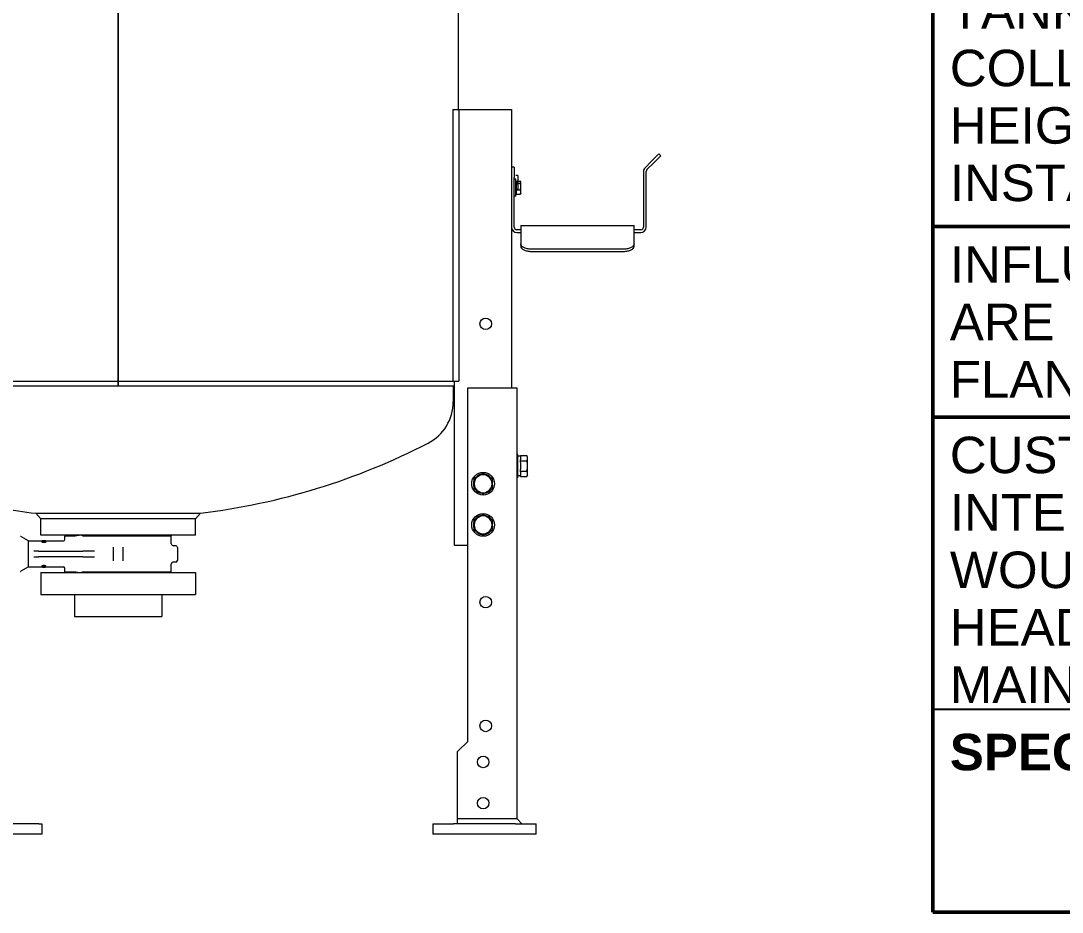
# Model space of a CAD drawing. Header units: inches. Extents: x 17 to 469, y 7 to 301.
# Drawn here: x 356.5 to 407, y 38.5 to 81.8 of the extents above; entities that cross this region are included whole.
import ezdxf
from ezdxf.enums import TextEntityAlignment as Align

# ---------------------------------------------------------------- set-up
doc = ezdxf.new("R2010")
doc.units = ezdxf.units.IN
doc.header["$LTSCALE"] = 14
doc.header["$MEASUREMENT"] = 0
doc.layers.get('0').update_dxf_attribs({"lineweight": 25})
for name, color, linetype, lineweight in [('Dimension (ANSI)', 7, 'Continuous', 25), ('Sketch Geometry (ANSI)', 7, 'Continuous', 25), ('Sketch Geometry(MEMCOR)', 7, 'Continuous', 50), ('Symbols(MEMCOR)', 7, 'Continuous', 25), ('Visible (ANSI)', 7, 'Continuous', 50)]:
    doc.layers.add(name, color=color, linetype=linetype, lineweight=lineweight)
doc.styles.add('MEMCOR', font='arial.ttf')
doc.styles.add('MEMCOR Medium', font='arial.ttf')
doc.dimstyles.new('Default (ANSI)', dxfattribs={"dimscale": 14, "dimtxt": 0.15, "dimasz": 0.098425, "dimexe": 0.125, "dimexo": 0.0625, "dimgap": 0.031496, "dimtad": 0, "dimtih": 1, "dimtoh": 1, "dimdec": 4, "dimrnd": 1e-08, "dimzin": 3, "dimdsep": 46, "dimlunit": 5, "dimtxsty": 'MEMCOR Medium', "dimcen": 0.09, "dimdle": 0.393701, "dimclrd": 256, "dimclre": 256, "dimclrt": 256, "dimadec": 0, "dimazin": 1, "dimtfac": 0.8, "dimtofl": 0, "dimtmove": 0, "dimatfit": 3, "dimfxl": 1, "dimfrac": 1, "dimtolj": 1, "dimtzin": 4, "dimlwd": -1, "dimlwe": -1, "dimarcsym": 0})

# ---------------------------------------------------------------- blocks, each defined once
blk = doc.blocks.new('NOTES')
at = {"layer": 'Sketch Geometry (ANSI)'}
blk.add_line((-2.075, -1.21), (2.075, -1.21), dxfattribs=at)
at = {"layer": 'Sketch Geometry(MEMCOR)'}
for p, q in [((-2.075, -1.85), (-2.075, 1.85)), ((-2.075, 0.31), (2.075, 0.31)), ((-2.075, -0.29), (2.075, -0.29)), ((2.075, -1.85), (-2.075, -1.85))]:
    blk.add_line(p, q, dxfattribs=at)
at = {"layer": 'Symbols(MEMCOR)', "color": 7, "char_height": 0.114972, "attachment_point": 1, "line_spacing_factor": 0.944221, "style": 'MEMCOR'}
for s, insert, width in [('\\fArial|b0|i0;TANKS ARE SHIPPED WITH LEGS IN THE COLLAPSED POSITION TO REDUCE OVERALL HEIGHT AND ASSIST TANK ACCESS. TANK MUST BE INSTALLED WITH LEGS IN EXTENDED POSITION.', (-2.0218, 1.048), 4.125148), ('\\fArial|b0|i0;INFLUENT, EFFLUENT, & DRAIN CONNECTIONS ARE DRILLED FOR METRIC AND IMPERIAL FLANGE BOLT PATTERNS', (-2.0218, 0.248), 3.923818), ('\\fArial|b0|i0;CUSTOMER IS TO CONFIRM THERE ARE NO INTERFERENCES IN THE FILTER ROOM THAT WOULD INHIBIT THE ROTATIONAL SWING OF THE HEAD REQUIRED FOR GENERAL FILTER MAINTENANCE', (-2.0218, -0.352), 4.083133)]:
    blk.add_mtext(s, dxfattribs=dict(at, insert=insert, width=width))
at = {"layer": 'Symbols(MEMCOR)', "color": 7, "insert": (-2.0218, -1.288), "char_height": 0.114972, "attachment_point": 1, "style": 'MEMCOR'}
blk.add_mtext('\\fArial|b1|i0;\\H0.1150;SPECIAL NOTES:', dxfattribs=at)
at = {"layer": 'Symbols(MEMCOR)', "color": 7, "style": 'MEMCOR'}
for tag, p in [('@Special_Notes', (-2.0218, -1.4827)), ('@Special_Notes1', (-2.0218, -1.6773))]:
    blk.add_attdef(tag, text='', height=0.115, dxfattribs=at).set_placement(p, align=Align.TOP_LEFT)
blk = doc.blocks.new('*D18')
at = {"layer": 'Defpoints', "color": 0, "transparency": 16777216}
for p in [(360.768, 145.532), (302.851, 55.808), (347.261, 55.808)]:
    blk.add_point(p, dxfattribs=at)
at = {"layer": 'Dimension (ANSI)', "transparency": 16777216}
for p, q in [((359.893, 145.532), (301.101, 145.532)), ((302.851, 144.154), (302.851, 107.84)), ((302.851, 57.186), (302.851, 93.5)), ((346.386, 55.808), (301.101, 55.808))]:
    blk.add_line(p, q, dxfattribs=at)
for points in [[(302.622, 144.154), (303.081, 144.154), (302.851, 145.532)], [(302.622, 57.186), (303.081, 57.186), (302.851, 55.808)]]:
    blk.add_solid(points, dxfattribs=at)
at = {"layer": 'Dimension (ANSI)', "transparency": 16777216, "char_height": 2.1, "attachment_point": 5, "style": 'MEMCOR Medium'}
for s, insert in [('\\A1; \\fArial|b0|i0;\\H2.1000;89{\\H0.8x;\\S3#4;} in', (302.851, 102.827)), ('\\A1;[2279.0 mm]{\\P\\fArial|b0|i0;\\H2.1000;SHIPPING HEIGHT\\P\\fArial|b0|i0;\\H2.1000;REF.}', (302.851, 95.657))]:
    blk.add_mtext(s, dxfattribs=dict(at, insert=insert))

msp = doc.modelspace()

# ---------------------------------------------------------------- linework, layer by layer
at = {"layer": 'Visible (ANSI)', "linetype": 'Continuous', "lineweight": 18}
for p, q in [((361.18634, 93.2769), (361.18634, 64.2769)), ((361.18634, 64.2769), (361.18634, 93.2769)), ((361.18921, 93.2769), (361.18921, 64.2769)), ((361.18922, 64.2769), (361.18922, 93.2769)), ((377.68809, 77.4579), (377.68809, 90.14236)), ((377.41378, 77.4579), (377.70732, 77.4579)), ((377.41378, 77.4579), (377.41378, 64.2769)), ((377.70732, 77.4579), (379.57366, 77.4579)), ((377.70732, 77.4579), (377.70732, 64.2769)), ((379.57366, 77.4579), (380.26366, 77.4579)), ((380.26366, 77.4579), (380.26366, 63.9539)), ((387.05445, 74.95097), (387.408, 75.30452)), ((387.49993, 75.2126), (387.408, 75.30452)), ((387.05445, 74.95097), (386.73874, 74.63526)), ((386.83066, 74.54333), (387.14638, 74.85905)), ((387.49993, 75.2126), (387.14638, 74.85905)), ((380.39366, 74.6679), (380.26366, 74.6679)), ((380.39366, 74.6679), (380.39366, 74.1679)), ((380.56791, 74.25132), (380.47391, 74.25132)), ((380.56791, 74.25132), (380.56791, 73.9371)), ((386.66259, 74.45141), (386.66259, 71.75492)), ((386.79259, 71.75492), (386.79259, 74.45141)), ((380.39366, 71.75492), (380.39366, 74.1679)), ((380.47366, 74.0739), (380.39366, 74.0739)), ((380.47366, 73.2619), (380.47366, 74.0739)), ((380.49867, 73.9489), (380.47366, 73.9489)), ((380.56791, 73.9371), (380.47391, 73.9371)), ((380.54291, 73.85283), (380.47391, 73.85283)), ((380.56791, 73.84328), (380.47391, 73.84328)), ((380.49867, 73.93389), (380.49867, 73.9862)), ((380.49867, 73.9862), (380.69157, 73.9862)), ((380.49867, 73.88158), (380.49867, 73.93389)), ((380.49867, 73.72243), (380.49867, 73.88158)), ((380.49867, 73.88158), (380.69157, 73.88158)), ((380.56791, 73.84328), (380.56791, 73.8454)), ((380.56791, 73.84328), (380.56791, 73.57132)), ((380.71667, 73.9489), (380.70752, 73.96475)), ((380.71667, 73.93389), (380.71667, 73.9489)), ((380.71667, 73.72243), (380.71667, 73.93389)), ((380.47366, 73.2619), (380.39366, 73.2619)), ((380.49867, 73.3869), (380.47366, 73.3869)), ((380.56791, 73.57132), (380.47391, 73.57132)), ((380.49867, 73.56328), (380.49867, 73.72243)), ((380.49867, 73.56328), (380.69157, 73.56328)), ((380.49867, 73.45644), (380.49867, 73.56328)), ((380.49867, 73.34959), (380.49867, 73.45644)), ((380.49867, 73.34959), (380.69157, 73.34959)), ((380.71667, 73.3869), (380.70752, 73.37104)), ((380.71667, 73.45644), (380.71667, 73.72243)), ((380.71667, 73.3869), (380.71667, 73.45644)), ((380.71166, 71.82472), (380.71166, 70.93784)), ((380.71166, 71.82472), (386.21166, 71.82472)), ((386.21166, 70.93784), (386.21166, 71.82472)), ((380.71166, 71.62492), (380.52366, 71.62492)), ((380.52366, 71.49492), (380.71166, 71.49492)), ((386.53259, 71.62492), (386.21166, 71.62492)), ((386.21166, 71.49492), (386.53259, 71.49492)), ((380.71166, 70.93784), (380.71166, 70.82769)), ((386.21166, 70.82769), (386.21166, 70.93784)), ((385.71166, 70.68511), (381.21166, 70.68511)), ((381.21166, 70.57521), (385.71166, 70.57521)), ((361.18634, 65.5269), (361.18921, 65.5269)), ((361.18634, 65.2769), (361.18921, 65.2769)), ((355.66954, 64.2769), (361.18634, 64.2769)), ((361.18634, 64.2769), (361.18634, 64.2769)), ((361.18636, 64.0319), (361.18634, 64.2769)), ((361.18634, 64.2769), (361.18636, 64.2769)), ((361.18636, 64.2769), (361.18636, 64.0319)), ((361.18922, 64.2769), (361.1892, 64.0319)), ((361.1892, 64.2769), (361.18922, 64.2769)), ((361.1892, 64.0319), (361.1892, 64.2769)), ((361.18921, 64.2769), (361.18922, 64.2769)), ((361.18922, 64.2769), (377.41378, 64.2769)), ((377.41378, 64.2769), (377.70732, 64.2769)), ((377.4976, 56.3079), (377.4976, 64.2769)), ((361.18636, 64.0319), (355.41443, 64.0319)), ((377.43778, 64.0319), (361.1892, 64.0319)), ((377.43778, 64.0319), (377.4976, 64.09172)), ((377.43778, 64.0319), (377.43778, 63.2769)), ((378.13696, 63.9539), (379.82366, 63.9539)), ((378.13696, 46.8039), (378.13696, 63.9539)), ((379.82366, 63.9539), (380.51366, 63.9539)), ((380.51366, 63.9539), (380.51366, 43.0539)), ((380.57666, 60.71508), (380.51366, 60.71508)), ((380.57666, 59.61271), (380.57666, 60.71508)), ((380.70166, 60.63525), (380.57666, 60.63525)), ((380.70166, 60.63048), (380.70166, 60.66908)), ((380.70166, 60.66908), (381.00633, 60.66908)), ((380.70166, 60.63048), (380.70166, 60.45508)), ((381.04541, 60.6014), (381.00633, 60.66908)), ((381.04541, 60.54278), (381.04541, 60.6014)), ((380.70166, 60.41649), (380.70166, 60.45508)), ((380.70166, 60.3393), (380.70166, 60.41649)), ((380.70166, 60.41649), (381.00633, 60.41649)), ((380.70166, 60.3393), (380.70166, 59.98849)), ((381.04541, 60.1639), (381.04541, 60.54278)), ((381.04541, 59.78501), (381.04541, 60.1639)), ((380.57666, 59.61271), (380.51366, 59.61271)), ((380.70166, 59.69254), (380.57666, 59.69254)), ((380.70166, 59.9113), (380.70166, 59.98849)), ((380.70166, 59.87271), (380.70166, 59.9113)), ((380.70166, 59.9113), (381.00633, 59.9113)), ((380.70166, 59.87271), (380.70166, 59.69731)), ((380.70166, 59.65871), (380.70166, 59.69731)), ((380.70166, 59.65871), (381.00633, 59.65871)), ((381.04541, 59.7264), (381.00633, 59.65871)), ((381.04541, 59.7264), (381.04541, 59.78501)), ((379.35341, 59.3717), (379.32446, 59.3717)), ((379.32446, 59.23609), (379.35341, 59.23609)), ((357.18953, 57.87142), (361.18778, 57.87142)), ((357.43778, 57.5919), (357.18953, 57.87142)), ((357.43778, 56.8039), (357.43778, 57.5919)), ((364.93778, 57.5919), (357.43778, 57.5919)), ((361.18778, 57.87142), (365.18603, 57.87142)), ((364.93778, 57.5919), (365.18603, 57.87142)), ((364.93778, 56.8039), (364.93778, 57.5919)), ((379.35341, 57.3717), (379.32446, 57.3717)), ((379.32446, 57.23609), (379.35341, 57.23609)), ((356.83842, 56.52832), (356.46794, 56.74221)), ((364.93778, 56.8039), (357.43778, 56.8039)), ((358.64841, 56.8039), (358.60904, 56.76452)), ((359.08304, 56.76452), (358.60904, 56.76452)), ((358.60904, 56.60706), (358.60904, 56.76452)), ((363.76652, 56.76452), (359.48956, 56.76452)), ((363.72715, 56.8039), (363.76652, 56.76452)), ((363.76652, 56.39232), (363.76652, 56.76452)), ((356.83842, 55.26847), (356.83842, 56.52832)), ((356.83842, 56.52832), (357.5005, 56.52832)), ((357.66191, 56.53981), (357.5005, 56.53981)), ((357.5005, 56.53886), (357.5005, 56.53981)), ((357.5005, 56.53886), (357.5005, 56.53143)), ((357.5005, 56.53886), (357.62829, 56.53886)), ((357.5005, 56.5256), (357.5005, 56.53143)), ((357.5005, 56.5256), (357.66191, 56.5256)), ((357.5005, 56.5256), (357.5005, 56.51351)), ((357.52026, 56.51351), (357.5005, 56.51351)), ((357.5005, 56.4727), (357.5005, 56.4896)), ((357.5005, 56.4727), (357.66191, 56.4727)), ((357.5005, 56.4727), (357.5005, 56.45947)), ((357.66191, 56.45947), (357.5005, 56.45947)), ((357.51907, 56.49004), (357.51907, 56.4829)), ((357.64334, 56.4829), (357.51907, 56.4829)), ((357.66191, 56.5296), (357.52273, 56.5296)), ((357.63261, 56.50686), (357.63261, 56.49439)), ((357.66191, 56.51351), (357.64168, 56.51351)), ((357.64334, 56.4829), (357.64334, 56.49004)), ((357.66191, 56.53981), (357.66191, 56.53859)), ((357.66191, 56.53859), (357.66191, 56.5296)), ((357.66191, 56.5296), (357.66191, 56.5256)), ((357.66191, 56.52832), (358.5303, 56.52832)), ((357.66191, 56.5256), (357.66191, 56.51351)), ((357.66191, 56.48977), (357.66191, 56.4727)), ((357.66191, 56.4727), (357.66191, 56.45947)), ((360.95158, 56.23022), (360.95158, 55.56657)), ((361.42398, 55.56657), (361.42398, 56.23022)), ((363.98305, 56.2921), (363.8763, 56.2921)), ((364.06179, 56.21335), (364.06179, 55.58344)), ((378.13696, 56.3079), (377.4976, 56.3079)), ((357.33967, 56.03619), (357.09229, 56.03619)), ((357.09229, 55.7606), (357.33967, 55.7606)), ((357.33967, 56.03619), (358.25338, 56.03619)), ((358.25338, 55.7606), (357.33967, 55.7606)), ((358.25338, 56.03619), (359.47967, 56.03619)), ((359.47967, 55.7606), (358.25338, 55.7606)), ((359.68739, 56.03619), (359.47967, 56.03619)), ((359.47967, 55.7606), (359.68739, 55.7606)), ((360.04397, 56.03619), (359.68739, 56.03619)), ((359.68739, 55.7606), (360.04397, 55.7606)), ((356.83842, 55.26847), (356.46794, 55.05458)), ((356.83842, 55.26847), (357.49691, 55.26847)), ((357.49683, 55.26915), (357.49683, 55.2812)), ((357.49722, 55.30619), (357.49722, 55.31901)), ((357.5005, 55.25698), (357.5005, 55.2653)), ((357.66191, 55.25698), (357.5005, 55.25698)), ((357.57506, 55.26461), (357.57571, 55.26461)), ((357.57597, 55.28657), (357.57663, 55.28657)), ((357.57597, 55.27441), (357.57597, 55.28657)), ((357.57663, 55.27441), (357.57597, 55.27441)), ((357.57663, 55.27441), (357.57663, 55.28657)), ((357.66191, 55.25698), (357.66191, 55.26512)), ((357.66531, 55.30619), (357.66531, 55.31901)), ((357.6655, 55.26847), (358.5303, 55.26847)), ((357.66557, 55.26915), (357.66557, 55.2812)), ((358.60904, 55.03227), (358.60904, 55.18973)), ((363.76652, 55.03227), (363.76652, 55.40447)), ((363.98305, 55.5047), (363.8763, 55.5047)), ((357.43778, 54.9929), (364.93778, 54.9929)), ((357.43778, 54.9929), (357.43778, 53.9304)), ((358.60904, 55.03227), (359.08304, 55.03227)), ((358.64841, 54.9929), (358.60904, 55.03227)), ((359.48956, 55.03227), (363.76652, 55.03227)), ((363.72715, 54.9929), (363.76652, 55.03227)), ((364.93778, 54.9929), (364.93778, 53.9304)), ((357.43778, 53.9304), (364.93778, 53.9304)), ((359.06278, 53.9304), (359.06278, 52.8679)), ((363.31278, 53.9304), (363.31278, 52.8679)), ((359.06278, 52.8679), (363.31278, 52.8679)), ((377.63696, 46.3039), (378.13696, 46.8039)), ((377.63696, 43.0539), (377.63696, 46.3039)), ((377.63696, 42.8039), (377.63696, 43.0539)), ((377.63696, 43.0539), (379.82366, 43.0539)), ((379.82366, 43.0539), (380.51366, 43.0539)), ((380.76366, 42.8039), (380.51366, 43.0539)), ((357.34884, 42.8039), (355.84884, 42.8039)), ((357.34884, 42.8039), (357.48282, 42.8039)), ((357.48282, 42.8039), (357.48282, 42.3039)), ((376.45366, 42.8039), (376.45366, 42.3039)), ((376.45366, 42.8039), (377.45366, 42.8039)), ((380.45366, 42.8039), (377.45366, 42.8039)), ((380.45366, 42.8039), (381.45366, 42.8039)), ((381.45366, 42.3039), (381.45366, 42.8039)), ((357.34884, 42.3039), (355.84884, 42.3039)), ((357.48282, 42.3039), (357.34884, 42.3039)), ((377.45366, 42.3039), (376.45366, 42.3039)), ((380.45366, 42.3039), (377.45366, 42.3039)), ((381.45366, 42.3039), (380.45366, 42.3039))]:
    msp.add_line(p, q, dxfattribs=at)
for centre, radius in [((379.01366, 67.0579), 0.28), ((378.88696, 59.3039), 0.55118), ((378.88696, 57.3039), 0.55118), ((379.01366, 53.5539), 0.28), ((379.01366, 47.5539), 0.28), ((378.88696, 45.8039), 0.28), ((378.88696, 43.8039), 0.28)]:
    msp.add_circle(centre, radius, dxfattribs=at)
for centre, radius, start, end in [((386.92259, 74.45141), 0.26, 135, 180), ((386.92259, 74.45141), 0.13, 135, 180), ((380.52366, 71.75492), 0.26, 180, 270), ((380.52366, 71.75492), 0.13, 180, 270), ((386.53259, 71.75492), 0.26, 270, 0), ((386.53259, 71.75492), 0.13, 270, 0), ((375.18029, 63.2769), 2.25749, 297.25699, 0), ((361.18778, 90.4369), 32.81, 276.999504, 297.25699), ((378.88696, 59.3039), 0.4375, 120, 180), ((378.88696, 59.3039), 0.47135, 98.153306, 141.846694), ((378.88696, 59.3039), 0.4375, 60, 120), ((378.88696, 59.3039), 0.47135, 38.153306, 81.846694), ((378.88696, 59.3039), 0.4375, 0, 60), ((378.88696, 59.3039), 0.47135, 158.153306, 201.846694), ((378.88696, 59.3039), 0.4375, 180, 240), ((378.88696, 59.3039), 0.4375, 300, 0), ((378.88696, 59.3039), 0.47135, 8.270314, 21.846694), ((378.88696, 59.3039), 0.47135, 338.153306, 351.729686), ((378.88696, 59.3039), 0.47135, 218.153306, 261.846694), ((378.88696, 59.3039), 0.4375, 240, 300), ((378.88696, 59.3039), 0.47135, 278.153306, 321.846694), ((361.18778, 90.4369), 32.81, 259.976779, 263.000496), ((378.88696, 57.3039), 0.4375, 120, 180), ((378.88696, 57.3039), 0.47135, 98.153306, 141.846694), ((378.88696, 57.3039), 0.4375, 60, 120), ((378.88696, 57.3039), 0.47135, 38.153306, 81.846694), ((378.88696, 57.3039), 0.4375, 0, 60), ((378.88696, 57.3039), 0.47135, 158.153306, 201.846694), ((378.88696, 57.3039), 0.4375, 180, 240), ((378.88696, 57.3039), 0.4375, 300, 0), ((378.88696, 57.3039), 0.47135, 8.270314, 21.846694), ((378.88696, 57.3039), 0.47135, 338.153306, 351.729686), ((356.45809, 56.72517), 0.01969, 60, 90), ((358.5303, 56.60706), 0.07874, 270, 0), ((378.88696, 57.3039), 0.47135, 218.153306, 261.846694), ((378.88696, 57.3039), 0.4375, 240, 300), ((378.88696, 57.3039), 0.47135, 278.153306, 321.846694), ((363.8763, 56.40233), 0.11024, 185.212784, 270), ((363.98305, 56.21335), 0.07874, 0, 90), ((363.98305, 55.58344), 0.07874, 270, 0), ((356.45809, 55.07162), 0.01969, 270, 300), ((358.5303, 55.18973), 0.07874, 0, 90), ((363.8763, 55.39446), 0.11024, 90, 174.787216)]:
    msp.add_arc(centre, radius, start, end, dxfattribs=at)
for centre, major_axis, ratio, start_param, end_param in [((357.70752, 55.8984), (1.26151, 0), 0.5087001, 1.63363812, 1.73564898), ((357.74835, 55.8984), (1.25056, 0), 0.51315789, 1.63997084, 1.75220353)]:
    msp.add_ellipse(centre, major_axis=major_axis, ratio=ratio, start_param=start_param, end_param=end_param, dxfattribs=at)
for points, weights in [([(380.71667, 73.93389), (380.71667, 73.95816), (380.69157, 73.9862)], [1, 1.0379548493, 1]), ([(380.69157, 73.88158), (380.71667, 73.90961), (380.71667, 73.93389)], [1, 1.0379548493, 1]), ([(380.71667, 73.72243), (380.71667, 73.79629), (380.69157, 73.88158)], [1, 1.0379548493, 1]), ([(380.69157, 73.56328), (380.71667, 73.64857), (380.71667, 73.72243)], [1, 1.0379548493, 1]), ([(380.71667, 73.45644), (380.71667, 73.50602), (380.69157, 73.56328)], [1, 1.0379548493, 1]), ([(380.69157, 73.34959), (380.71667, 73.40685), (380.71667, 73.45644)], [1, 1.0379548493, 1]), ([(380.70752, 73.37104), (380.7016, 73.36079), (380.69157, 73.34959)], [1.01807022259, 1.01482816462, 1]), ([(381.04541, 60.54278), (381.04541, 60.6014), (381.00633, 60.66908)], [1, 1.04314139574, 1.01001874936]), ([(381.00633, 60.41649), (381.04541, 60.48417), (381.04541, 60.54278)], [1.01001874936, 1.04314139574, 1]), ([(381.04541, 60.1639), (381.04541, 60.28112), (381.00633, 60.41649)], [1, 1.04314139574, 1.01001874936]), ([(381.00633, 59.9113), (381.04541, 60.04667), (381.04541, 60.1639)], [1.01001874936, 1.04314139574, 1]), ([(378.44946, 59.55649), (378.56669, 59.62417), (378.66821, 59.68278)], [1.01001874936, 1.04314139574, 1]), ([(378.66821, 59.68278), (378.76973, 59.7414), (378.88696, 59.80908)], [1, 1.04314139574, 1.01001874936]), ([(378.88696, 59.80908), (379.00419, 59.7414), (379.10571, 59.68278)], [1.01001874936, 1.04314139574, 1]), ([(379.10571, 59.68278), (379.20723, 59.62417), (379.32446, 59.55649)], [1, 1.04314139574, 1.01001874936]), ([(381.04541, 59.78501), (381.04541, 59.84362), (381.00633, 59.9113)], [1, 1.04314139574, 1.01001874936]), ([(381.00633, 59.65871), (381.04541, 59.7264), (381.04541, 59.78501)], [1.01001874936, 1.04314139574, 1]), ([(378.44946, 59.3039), (378.44946, 59.42112), (378.44946, 59.55649)], [1, 1.04314139574, 1.01001874936]), ([(378.44946, 59.0513), (378.44946, 59.18667), (378.44946, 59.3039)], [1.01001874936, 1.04314139574, 1]), ([(379.32446, 59.55649), (379.32446, 59.42112), (379.32446, 59.3039)], [1.01001874936, 1.04314139574, 1]), ([(379.32446, 59.3039), (379.32446, 59.18667), (379.32446, 59.0513)], [1, 1.04314139574, 1.01001874936]), ([(378.66821, 58.92501), (378.56669, 58.98362), (378.44946, 59.0513)], [1, 1.04314139574, 1.01001874936]), ([(378.88696, 58.79871), (378.76973, 58.8664), (378.66821, 58.92501)], [1.01001874936, 1.04314139574, 1]), ([(379.10571, 58.92501), (379.00419, 58.8664), (378.88696, 58.79871)], [1, 1.04314139574, 1.01001874936]), ([(379.32446, 59.0513), (379.20723, 58.98362), (379.10571, 58.92501)], [1.01001874936, 1.04314139574, 1]), ([(378.44946, 57.55649), (378.56669, 57.62417), (378.66821, 57.68278)], [1.01001874936, 1.04314139574, 1]), ([(378.66821, 57.68278), (378.76973, 57.7414), (378.88696, 57.80908)], [1, 1.04314139574, 1.01001874936]), ([(378.88696, 57.80908), (379.00419, 57.7414), (379.10571, 57.68278)], [1.01001874936, 1.04314139574, 1]), ([(379.10571, 57.68278), (379.20723, 57.62417), (379.32446, 57.55649)], [1, 1.04314139574, 1.01001874936]), ([(378.44946, 57.3039), (378.44946, 57.42112), (378.44946, 57.55649)], [1, 1.04314139574, 1.01001874936]), ([(378.44946, 57.0513), (378.44946, 57.18667), (378.44946, 57.3039)], [1.01001874936, 1.04314139574, 1]), ([(379.32446, 57.55649), (379.32446, 57.42112), (379.32446, 57.3039)], [1.01001874936, 1.04314139574, 1]), ([(379.32446, 57.3039), (379.32446, 57.18667), (379.32446, 57.0513)], [1, 1.04314139574, 1.01001874936]), ([(359.34868, 56.8039), (359.21767, 56.79769), (359.08463, 56.76474)], [1, 1.00263245458, 1.00001729957]), ([(378.66821, 56.92501), (378.56669, 56.98362), (378.44946, 57.0513)], [1, 1.04314139574, 1.01001874936]), ([(378.88696, 56.79871), (378.76973, 56.8664), (378.66821, 56.92501)], [1.01001874936, 1.04314139574, 1]), ([(379.10571, 56.92501), (379.00419, 56.8664), (378.88696, 56.79871)], [1, 1.04314139574, 1.01001874936]), ([(379.32446, 57.0513), (379.20723, 56.98362), (379.10571, 56.92501)], [1.01001874936, 1.04314139574, 1]), ([(359.08463, 55.03205), (359.21767, 54.9991), (359.34868, 54.9929)], [1.00001729957, 1.00263245458, 1])]:
    msp.add_rational_spline(points, weights, degree=2, dxfattribs=at)
for points, knots in [([(381.21166, 70.68511), (381.14888, 70.68511), (381.08191, 70.69184), (380.95872, 70.71888), (380.9025, 70.73914), (380.81368, 70.7851), (380.77519, 70.81385), (380.72418, 70.8753), (380.71166, 70.90796), (380.71166, 70.93784)], [7.66569537, 7.66569537, 7.66569537, 7.66569537, 8.14410219, 8.14410219, 8.62250901, 8.62250901, 9.10136342, 9.10136342, 9.58021783, 9.58021783, 9.58021783, 9.58021783]), ([(380.71166, 70.82769), (380.71166, 70.79787), (380.72418, 70.76526), (380.77519, 70.70389), (380.81368, 70.67516), (380.9025, 70.62924), (380.95872, 70.60897), (381.08191, 70.58194), (381.14888, 70.57521), (381.21166, 70.57521)], [5.75155612, 5.75155612, 5.75155612, 5.75155612, 6.23042733, 6.23042733, 6.70929853, 6.70929853, 7.18770589, 7.18770589, 7.66611324, 7.66611324, 7.66611324, 7.66611324]), ([(386.21166, 70.93784), (386.21166, 70.90796), (386.19915, 70.8753), (386.14814, 70.81385), (386.10965, 70.7851), (386.02083, 70.73914), (385.96461, 70.71888), (385.84142, 70.69184), (385.77445, 70.68511), (385.71166, 70.68511)], [5.7511729, 5.7511729, 5.7511729, 5.7511729, 6.23002731, 6.23002731, 6.70888172, 6.70888172, 7.18728854, 7.18728854, 7.66569537, 7.66569537, 7.66569537, 7.66569537]), ([(385.71166, 70.57521), (385.77445, 70.57521), (385.84142, 70.58194), (385.96461, 70.60897), (386.02083, 70.62924), (386.10965, 70.67516), (386.14814, 70.70389), (386.19915, 70.76526), (386.21166, 70.79787), (386.21166, 70.82769)], [7.66611289, 7.66611289, 7.66611289, 7.66611289, 8.14452025, 8.14452025, 8.6229276, 8.6229276, 9.10179881, 9.10179881, 9.58067001, 9.58067001, 9.58067001, 9.58067001]), ([(359.41544, 56.8039), (359.43886, 56.80076), (359.45881, 56.79188), (359.47827, 56.77471), (359.48223, 56.77053), (359.48581, 56.76606)], [1.998522417, 1.998522417, 1.998522417, 1.998522417, 2.269130409, 2.269130409, 2.34668712, 2.34668712, 2.34668712, 2.34668712]), ([(359.48956, 56.76452), (359.48885, 56.76452), (359.48819, 56.76462), (359.48704, 56.76502), (359.48656, 56.76531), (359.48604, 56.7658), (359.48592, 56.76592), (359.48581, 56.76606)], [0.0644246105, 0.0644246105, 0.0644246105, 0.0644246105, 0.0716912828, 0.0716912828, 0.0789579552, 0.0789579552, 0.0813086854, 0.0813086854, 0.0813086854, 0.0813086854]), ([(357.49691, 56.52832), (357.49718, 56.52938), (357.4981, 56.53036), (357.50012, 56.53132), (357.5003, 56.53141), (357.50049, 56.53149)], [-0.1483440762, -0.1483440762, -0.1483440762, -0.1483440762, -0.1228049665, -0.1228049665, -0.1203122805, -0.1203122805, -0.1203122805, -0.1203122805]), ([(357.51331, 56.5108), (357.50934, 56.50891), (357.50655, 56.50668), (357.50322, 56.50267), (357.50082, 56.49943), (357.50051, 56.4908), (357.5005, 56.4902), (357.5005, 56.4896)], [-0.405487007, -0.405487007, -0.405487007, -0.405487007, -0.172059377, -0.172059377, -0.011815913, -0.011815913, 0, 0, 0, 0]), ([(357.58133, 56.5201), (357.57295, 56.5201), (357.56452, 56.51989), (357.55072, 56.519), (357.54347, 56.51837), (357.52769, 56.51577), (357.52093, 56.51402), (357.51471, 56.51144), (357.514, 56.51112), (357.51331, 56.5108)], [-0.250282181, -0.250282181, -0.250282181, -0.250282181, -0.151276791, -0.151276791, -0.082049498, -0.082049498, -0.009722871, -0.009722871, 0, 0, 0, 0]), ([(357.51907, 56.49004), (357.51907, 56.49551), (357.52048, 56.49826), (357.52287, 56.50206), (357.52532, 56.50423), (357.52875, 56.5062)], [-0.0847099284, -0.0847099284, -0.0847099284, -0.0847099284, -0.0535763257, -0.0535763257, 0, 0, 0, 0]), ([(357.52875, 56.49371), (357.52587, 56.49203), (357.52368, 56.49019), (357.52133, 56.48711), (357.52032, 56.48551), (357.51969, 56.48292)], [0, 0, 0, 0, 0.0450180764, 0.0450180764, 0.0692883275, 0.0692883275, 0.0692883275, 0.0692883275]), ([(357.52875, 56.5062), (357.53148, 56.50771), (357.53486, 56.509), (357.54312, 56.51115), (357.54779, 56.51196), (357.56173, 56.51359), (357.5715, 56.51394), (357.58107, 56.51394)], [-0.155748881, -0.155748881, -0.155748881, -0.155748881, -0.114411823, -0.114411823, -0.072933245, -0.072933245, 0, 0, 0, 0]), ([(357.58107, 56.50162), (357.57143, 56.50162), (357.56157, 56.50125), (357.54738, 56.49954), (357.54255, 56.49867), (357.53449, 56.49643), (357.53133, 56.49517), (357.52875, 56.49371)], [0, 0, 0, 0, 0.07351143, 0.07351143, 0.11674737, 0.11674737, 0.155811595, 0.155811595, 0.155811595, 0.155811595]), ([(357.58107, 56.51394), (357.58808, 56.51394), (357.5953, 56.51377), (357.60707, 56.51295), (357.61338, 56.51233), (357.62485, 56.50997), (357.62916, 56.50857), (357.63261, 56.50686)], [-0.185357251, -0.185357251, -0.185357251, -0.185357251, -0.106377007, -0.106377007, -0.048819349, -0.048819349, 0, 0, 0, 0]), ([(357.63261, 56.49439), (357.62934, 56.49605), (357.62529, 56.49742), (357.61413, 56.49988), (357.6078, 56.50052), (357.596, 56.50143), (357.58841, 56.50162), (357.58107, 56.50162)], [0, 0, 0, 0, 0.046335395, 0.046335395, 0.105080206, 0.105080206, 0.194042683, 0.194042683, 0.194042683, 0.194042683]), ([(357.64896, 56.51072), (357.64536, 56.51243), (357.64098, 56.51387), (357.62946, 56.51661), (357.62291, 56.51756), (357.60793, 56.51937), (357.59704, 56.51995), (357.58429, 56.52009), (357.58281, 56.5201), (357.58133, 56.5201)], [-0.169393173, -0.169393173, -0.169393173, -0.169393173, -0.137287679, -0.137287679, -0.097250844, -0.097250844, -0.011267013, -0.011267013, 0, 0, 0, 0]), ([(357.63261, 56.50686), (357.63839, 56.5041), (357.64027, 56.50131), (357.64278, 56.49692), (357.64334, 56.49348), (357.64334, 56.49004)], [-0.0979334171, -0.0979334171, -0.0979334171, -0.0979334171, -0.0676344042, -0.0676344042, 0, 0, 0, 0]), ([(357.64274, 56.4829), (357.64265, 56.48326), (357.64256, 56.48362), (357.6415, 56.48718), (357.64003, 56.48892), (357.63778, 56.49138), (357.63554, 56.49296), (357.63261, 56.49439)], [0.037464592, 0.037464592, 0.037464592, 0.037464592, 0.044808924, 0.044808924, 0.11154531, 0.11154531, 0.271936542, 0.271936542, 0.271936542, 0.271936542]), ([(357.66191, 56.48977), (357.66191, 56.49461), (357.66125, 56.49841), (357.65883, 56.50338), (357.65682, 56.50648), (357.64997, 56.51021), (357.64947, 56.51047), (357.64896, 56.51072)], [-0.258533795, -0.258533795, -0.258533795, -0.258533795, -0.107276429, -0.107276429, -0.007558904, -0.007558904, 0, 0, 0, 0]), ([(363.76419, 56.38921), (363.76422, 56.38925), (363.76424, 56.38928), (363.76488, 56.39014), (363.76537, 56.39079), (363.76626, 56.39197), (363.76652, 56.39232), (363.76651, 56.39232)], [-0.004662888, -0.004662888, -0.004662888, -0.004662888, 0, 0, 0.112137359, 0.112137359, 0.273635525, 0.273635525, 0.273635525, 0.273635525]), ([(357.49683, 55.2812), (357.49683, 55.28285), (357.498, 55.28468), (357.50394, 55.28811), (357.50766, 55.28933), (357.51274, 55.29066), (357.51474, 55.2911), (357.5169, 55.29148)], [0, 0, 0, 0, 0.062902933, 0.062902933, 0.119146883, 0.119146883, 0.151522551, 0.151522551, 0.151522551, 0.151522551]), ([(357.53791, 55.28084), (357.53314, 55.28084), (357.52845, 55.28064), (357.51964, 55.27975), (357.51578, 55.27911), (357.50927, 55.27758), (357.50524, 55.27644), (357.49887, 55.27322), (357.49737, 55.27157), (357.49687, 55.26974), (357.49683, 55.26944), (357.49683, 55.26915)], [-0.255718672, -0.255718672, -0.255718672, -0.255718672, -0.190011179, -0.190011179, -0.126100129, -0.126100129, -0.068841174, -0.068841174, -0.011447006, -0.011447006, 0, 0, 0, 0]), ([(357.49683, 55.26915), (357.49683, 55.26782), (357.49772, 55.26661), (357.50252, 55.26432), (357.50621, 55.26359), (357.51271, 55.26257), (357.51657, 55.26215), (357.52562, 55.26156), (357.5305, 55.2614), (357.53687, 55.26134), (357.53811, 55.26133), (357.53935, 55.26133)], [-0.153629344, -0.153629344, -0.153629344, -0.153629344, -0.122804966, -0.122804966, -0.086993983, -0.086993983, -0.048665291, -0.048665291, -0.009435198, -0.009435198, 0, 0, 0, 0]), ([(357.49722, 55.31901), (357.49722, 55.32199), (357.49831, 55.3251), (357.5033, 55.33042), (357.50643, 55.33256), (357.51359, 55.33583), (357.51851, 55.3377), (357.53464, 55.34115), (357.54363, 55.34222), (357.56185, 55.34357), (357.57168, 55.34383), (357.5812, 55.34383)], [0, 0, 0, 0, 0.057761719, 0.057761719, 0.102817043, 0.102817043, 0.135953489, 0.135953489, 0.169321239, 0.169321239, 0.2050002, 0.2050002, 0.2050002, 0.2050002]), ([(357.5812, 55.33045), (357.56324, 55.33045), (357.54482, 55.32953), (357.5246, 55.32583), (357.51862, 55.32445), (357.50877, 55.32068), (357.50522, 55.3187), (357.49951, 55.31384), (357.49793, 55.31104), (357.49729, 55.30759), (357.49722, 55.30689), (357.49722, 55.30619)], [-0.323917221, -0.323917221, -0.323917221, -0.323917221, -0.1664783, -0.1664783, -0.111919382, -0.111919382, -0.067075587, -0.067075587, -0.013777184, -0.013777184, 0, 0, 0, 0]), ([(357.49722, 55.30619), (357.49722, 55.30444), (357.49761, 55.30272), (357.49938, 55.29963), (357.50065, 55.29825), (357.50498, 55.29522), (357.50836, 55.29377), (357.51721, 55.29124), (357.52319, 55.29012), (357.54353, 55.2879), (357.55817, 55.28736), (357.57569, 55.28719), (357.57851, 55.28718), (357.58133, 55.28718)], [-0.380131877, -0.380131877, -0.380131877, -0.380131877, -0.324998936, -0.324998936, -0.275383658, -0.275383658, -0.207411723, -0.207411723, -0.133500012, -0.133500012, -0.021496186, -0.021496186, 0, 0, 0, 0]), ([(357.51279, 55.26912), (357.51279, 55.26959), (357.51297, 55.27008), (357.51379, 55.271), (357.51438, 55.27145), (357.51684, 55.2727), (357.51897, 55.27326), (357.52281, 55.27412), (357.52533, 55.27452), (357.53136, 55.27511), (357.53473, 55.27524), (357.53817, 55.27524)], [-0.0860159389, -0.0860159389, -0.0860159389, -0.0860159389, -0.0760367998, -0.0760367998, -0.0670254578, -0.0670254578, -0.0497691391, -0.0497691391, -0.0262269231, -0.0262269231, 0, 0, 0, 0]), ([(357.53686, 55.26435), (357.53351, 55.26435), (357.5302, 55.26443), (357.52457, 55.2648), (357.52233, 55.26504), (357.5188, 55.26563), (357.51663, 55.26607), (357.51341, 55.26748), (357.51279, 55.26828), (357.51279, 55.26912)], [-0.153680281, -0.153680281, -0.153680281, -0.153680281, -0.105404502, -0.105404502, -0.065549431, -0.065549431, -0.032767211, -0.032767211, 0, 0, 0, 0]), ([(357.51515, 55.30619), (357.51515, 55.30773), (357.51567, 55.30932), (357.51782, 55.31151), (357.51919, 55.31267), (357.52486, 55.31507), (357.52824, 55.31597), (357.53189, 55.31664)], [-0.129390515, -0.129390515, -0.129390515, -0.129390515, -0.06192476, -0.06192476, -0.030316347, -0.030316347, 0, 0, 0, 0]), ([(357.53215, 55.29671), (357.52837, 55.29727), (357.52482, 55.29803), (357.51929, 55.30007), (357.5179, 55.30106), (357.51566, 55.30316), (357.51515, 55.30467), (357.51515, 55.30619)], [-0.0644882865, -0.0644882865, -0.0644882865, -0.0644882865, -0.0466822723, -0.0466822723, -0.0300440726, -0.0300440726, 0, 0, 0, 0]), ([(357.51971, 55.31273), (357.52041, 55.31237), (357.52126, 55.312), (357.5251, 55.31061), (357.52852, 55.30987), (357.53215, 55.30932)], [0.0412538501, 0.0412538501, 0.0412538501, 0.0412538501, 0.0470885216, 0.0470885216, 0.0628353586, 0.0628353586, 0.0628353586, 0.0628353586]), ([(357.53189, 55.31664), (357.53463, 55.31715), (357.53753, 55.31755), (357.54511, 55.31838), (357.55061, 55.31877), (357.56188, 55.31918), (357.56551, 55.31927), (357.57107, 55.31936), (357.57304, 55.31938), (357.57602, 55.3194), (357.57705, 55.31941), (357.5786, 55.31941), (357.57912, 55.31942), (357.58017, 55.31942), (357.58068, 55.31942), (357.5812, 55.31942)], [-0.153354285, -0.153354285, -0.153354285, -0.153354285, -0.116911208, -0.116911208, -0.058113255, -0.058113255, -0.030715578, -0.030715578, -0.015758458, -0.015758458, -0.007957728, -0.007957728, -0.003955605, -0.003955605, 0, 0, 0, 0]), ([(357.53215, 55.30932), (357.53798, 55.30845), (357.54474, 55.30798), (357.55653, 55.30751), (357.56638, 55.30722), (357.58133, 55.30722)], [0, 0, 0, 0, 0.0482519833, 0.0482519833, 0.0906742135, 0.0906742135, 0.0906742135, 0.0906742135]), ([(357.58133, 55.29465), (357.56505, 55.29465), (357.55517, 55.29499), (357.54486, 55.29539), (357.53803, 55.29584), (357.53215, 55.29671)], [-0.0793337954, -0.0793337954, -0.0793337954, -0.0793337954, -0.0486518873, -0.0486518873, 0, 0, 0, 0]), ([(357.56041, 55.26695), (357.55845, 55.26634), (357.55607, 55.26577), (357.55046, 55.26491), (357.54809, 55.26472), (357.54336, 55.26442), (357.54013, 55.26435), (357.53686, 55.26435)], [-0.0539657006, -0.0539657006, -0.0539657006, -0.0539657006, -0.0388990524, -0.0388990524, -0.0248851617, -0.0248851617, 0, 0, 0, 0]), ([(357.57597, 55.27441), (357.57356, 55.27556), (357.57049, 55.27666), (357.5626, 55.27861), (357.55818, 55.27934), (357.54948, 55.2804), (357.54489, 55.28074), (357.53936, 55.28083), (357.53863, 55.28084), (357.53791, 55.28084)], [-0.113852717, -0.113852717, -0.113852717, -0.113852717, -0.078402966, -0.078402966, -0.042224043, -0.042224043, -0.005548057, -0.005548057, 0, 0, 0, 0]), ([(357.53817, 55.27524), (357.54363, 55.27524), (357.54906, 55.27505), (357.55612, 55.27439), (357.5576, 55.27421), (357.56347, 55.27335), (357.56731, 55.27241), (357.57048, 55.2715)], [-0.0851095347, -0.0851095347, -0.0851095347, -0.0851095347, -0.0528430066, -0.0528430066, -0.0403305854, -0.0403305854, 0, 0, 0, 0]), ([(357.53935, 55.26133), (357.54329, 55.26133), (357.54726, 55.26139), (357.55565, 55.26169), (357.5587, 55.26194), (357.56585, 55.26263), (357.57015, 55.26338), (357.57411, 55.26436), (357.57459, 55.26449), (357.57506, 55.26461)], [-0.0893210162, -0.0893210162, -0.0893210162, -0.0893210162, -0.0748377991, -0.0748377991, -0.0572298624, -0.0572298624, -0.0071630933, -0.0071630933, 0, 0, 0, 0]), ([(357.57048, 55.2715), (357.56868, 55.27029), (357.56634, 55.26927), (357.56343, 55.26802), (357.5617, 55.26737), (357.56041, 55.26695)], [-0.0296076794, -0.0296076794, -0.0296076794, -0.0296076794, -0.0204319086, -0.0204319086, 0, 0, 0, 0]), ([(357.57571, 55.26461), (357.57819, 55.26381), (357.58131, 55.26313), (357.58961, 55.26196), (357.59409, 55.26162), (357.60322, 55.26108), (357.60878, 55.26092), (357.61551, 55.26087), (357.61641, 55.26087), (357.61731, 55.26087)], [-0.114117262, -0.114117262, -0.114117262, -0.114117262, -0.0842587, -0.0842587, -0.051386541, -0.051386541, -0.006850061, -0.006850061, 0, 0, 0, 0]), ([(357.61691, 55.282), (357.61182, 55.282), (357.6067, 55.28181), (357.597, 55.28086), (357.59345, 55.28018), (357.58524, 55.2782), (357.58116, 55.27662), (357.57751, 55.27487), (357.57706, 55.27464), (357.57663, 55.27441)], [-0.122109379, -0.122109379, -0.122109379, -0.122109379, -0.092768877, -0.092768877, -0.062762786, -0.062762786, -0.008094463, -0.008094463, 0, 0, 0, 0]), ([(357.5812, 55.34383), (357.59543, 55.34383), (357.61109, 55.34327), (357.63624, 55.33989), (357.64305, 55.33794), (357.65195, 55.33478), (357.65576, 55.33283), (357.66103, 55.32881), (357.66269, 55.3269), (357.66485, 55.32297), (357.66531, 55.32096), (357.66531, 55.31901)], [0, 0, 0, 0, 0.108371526, 0.108371526, 0.198840899, 0.198840899, 0.296855551, 0.296855551, 0.376686089, 0.376686089, 0.459220348, 0.459220348, 0.459220348, 0.459220348]), ([(357.66531, 55.30619), (357.66531, 55.30795), (357.66492, 55.30977), (357.66314, 55.31323), (357.66184, 55.31487), (357.65741, 55.31871), (357.65387, 55.32072), (357.64496, 55.32417), (357.63888, 55.32592), (357.61726, 55.3294), (357.60249, 55.33019), (357.58643, 55.33043), (357.58382, 55.33045), (357.5812, 55.33045)], [-0.372037848, -0.372037848, -0.372037848, -0.372037848, -0.316649276, -0.316649276, -0.26606732, -0.26606732, -0.194101845, -0.194101845, -0.122425423, -0.122425423, -0.019902589, -0.019902589, 0, 0, 0, 0]), ([(357.5812, 55.31942), (357.59692, 55.31942), (357.60629, 55.31901), (357.61761, 55.31839), (357.62451, 55.31778), (357.63039, 55.3167)], [-0.0872419859, -0.0872419859, -0.0872419859, -0.0872419859, -0.0488319018, -0.0488319018, 0, 0, 0, 0]), ([(357.5812, 55.26681), (357.58308, 55.26764), (357.58494, 55.26852), (357.588, 55.2701), (357.58959, 55.27088), (357.59128, 55.27153)], [-0.0650004545, -0.0650004545, -0.0650004545, -0.0650004545, -0.0263321856, -0.0263321856, 0, 0, 0, 0]), ([(357.61574, 55.26377), (357.61154, 55.26377), (357.60739, 55.26384), (357.60085, 55.26413), (357.59694, 55.26435), (357.58804, 55.26531), (357.58426, 55.26598), (357.5812, 55.26681)], [-0.145313892, -0.145313892, -0.145313892, -0.145313892, -0.082129114, -0.082129114, -0.042718999, -0.042718999, 0, 0, 0, 0]), ([(357.58133, 55.30722), (357.59031, 55.30722), (357.6007, 55.3073), (357.6133, 55.30773), (357.6215, 55.30804), (357.63, 55.30927)], [0, 0, 0, 0, 0.0684075571, 0.0684075571, 0.0959145519, 0.0959145519, 0.0959145519, 0.0959145519]), ([(357.58133, 55.28718), (357.60579, 55.28718), (357.62256, 55.28815), (357.64242, 55.29069), (357.64725, 55.29184), (357.6544, 55.2939), (357.65773, 55.29535), (357.66316, 55.2992), (357.66463, 55.30159), (357.66525, 55.3048), (357.66531, 55.30549), (357.66531, 55.30619)], [-0.183267652, -0.183267652, -0.183267652, -0.183267652, -0.137364505, -0.137364505, -0.107367132, -0.107367132, -0.065073463, -0.065073463, -0.01379241, -0.01379241, 0, 0, 0, 0]), ([(357.63, 55.29666), (357.6215, 55.29546), (357.61331, 55.29515), (357.60072, 55.29473), (357.59032, 55.29465), (357.58133, 55.29465)], [-0.0957813868, -0.0957813868, -0.0957813868, -0.0957813868, -0.0684710599, -0.0684710599, 0, 0, 0, 0]), ([(357.59128, 55.27153), (357.59391, 55.2726), (357.59711, 55.27374), (357.60234, 55.2749), (357.60442, 55.27527), (357.61115, 55.27588), (357.61516, 55.27599), (357.61901, 55.27599)], [-0.111146178, -0.111146178, -0.111146178, -0.111146178, -0.05471455, -0.05471455, -0.02932679, -0.02932679, 0, 0, 0, 0]), ([(357.64949, 55.2692), (357.64949, 55.26836), (357.64879, 55.26759), (357.64561, 55.26624), (357.64338, 55.26571), (357.63797, 55.26483), (357.63458, 55.26444), (357.62559, 55.26388), (357.6207, 55.26377), (357.61574, 55.26377)], [-0.155047217, -0.155047217, -0.155047217, -0.155047217, -0.112997761, -0.112997761, -0.073977698, -0.073977698, -0.037792509, -0.037792509, 0, 0, 0, 0]), ([(357.66557, 55.26915), (357.66557, 55.27057), (357.66453, 55.27209), (357.65967, 55.27514), (357.65614, 55.27656), (357.64755, 55.27898), (357.64305, 55.27995), (357.63257, 55.2814), (357.62692, 55.28183), (357.61964, 55.28199), (357.61828, 55.282), (357.61691, 55.282)], [-0.20866782, -0.20866782, -0.20866782, -0.20866782, -0.153212396, -0.153212396, -0.100148876, -0.100148876, -0.05568208, -0.05568208, -0.010386437, -0.010386437, 0, 0, 0, 0]), ([(357.61731, 55.26087), (357.62376, 55.26087), (357.63002, 55.26099), (357.63984, 55.26146), (357.64514, 55.26177), (357.6508, 55.26249), (357.65126, 55.26256), (357.65171, 55.26262)], [-0.146175631, -0.146175631, -0.146175631, -0.146175631, -0.059850058, -0.059850058, -0.004970964, -0.004970964, 0, 0, 0, 0]), ([(357.61901, 55.27599), (357.6236, 55.27599), (357.62819, 55.27582), (357.6357, 55.27507), (357.63859, 55.27461), (357.64315, 55.27355), (357.64542, 55.27288), (357.64881, 55.27106), (357.64949, 55.2701), (357.64949, 55.2692)], [-0.16231389, -0.16231389, -0.16231389, -0.16231389, -0.10956079, -0.10956079, -0.068871388, -0.068871388, -0.035084938, -0.035084938, 0, 0, 0, 0]), ([(357.63, 55.30927), (357.63371, 55.3098), (357.63716, 55.31053), (357.64119, 55.31195), (357.64211, 55.31235), (357.64284, 55.31273)], [0, 0, 0, 0, 0.0305041282, 0.0305041282, 0.0427508709, 0.0427508709, 0.0427508709, 0.0427508709]), ([(357.64739, 55.30619), (357.64739, 55.30533), (357.64723, 55.30446), (357.64647, 55.30289), (357.64592, 55.30218), (357.6445, 55.30097), (357.64308, 55.29993), (357.63713, 55.29788), (357.63369, 55.29717), (357.63, 55.29666)], [-0.151018734, -0.151018734, -0.151018734, -0.151018734, -0.104414417, -0.104414417, -0.062981248, -0.062981248, -0.03031587, -0.03031587, 0, 0, 0, 0]), ([(357.63039, 55.3167), (357.63407, 55.31604), (357.63751, 55.31515), (357.64307, 55.31282), (357.64453, 55.31167), (357.64684, 55.30932), (357.64739, 55.30773), (357.64739, 55.30619)], [-0.0654067865, -0.0654067865, -0.0654067865, -0.0654067865, -0.0477804659, -0.0477804659, -0.0304754738, -0.0304754738, 0, 0, 0, 0]), ([(357.64567, 55.29155), (357.64657, 55.29136), (357.64745, 55.29115), (357.65171, 55.2901), (357.65635, 55.28875), (357.66187, 55.28601), (357.66326, 55.28505), (357.66515, 55.28309), (357.66557, 55.28212), (357.66557, 55.2812)], [0.0797822314, 0.0797822314, 0.0797822314, 0.0797822314, 0.0886816865, 0.0886816865, 0.1243163036, 0.1243163036, 0.1432684005, 0.1432684005, 0.1632373199, 0.1632373199, 0.1632373199, 0.1632373199]), ([(357.65171, 55.26262), (357.65611, 55.26325), (357.65933, 55.26403), (357.66338, 55.26574), (357.66525, 55.26686), (357.66556, 55.26882), (357.66557, 55.26898), (357.66557, 55.26915)], [-0.169162625, -0.169162625, -0.169162625, -0.169162625, -0.077769226, -0.077769226, -0.006331753, -0.006331753, 0, 0, 0, 0]), ([(363.76651, 55.40447), (363.76651, 55.40447), (363.76576, 55.40547), (363.76424, 55.40751), (363.76422, 55.40754), (363.76419, 55.40758)], [0.273635527, 0.273635527, 0.273635527, 0.273635527, 0.547439658, 0.547439658, 0.552113514, 0.552113514, 0.552113514, 0.552113514]), ([(359.48581, 55.03073), (359.48223, 55.02626), (359.47827, 55.02208), (359.45881, 55.00491), (359.43886, 54.99603), (359.41544, 54.9929)], [1.495294286, 1.495294286, 1.495294286, 1.495294286, 1.572850997, 1.572850997, 1.843458988, 1.843458988, 1.843458988, 1.843458988]), ([(359.48581, 55.03073), (359.48592, 55.03087), (359.48604, 55.03099), (359.48656, 55.03148), (359.48704, 55.03177), (359.48819, 55.03217), (359.48885, 55.03227), (359.48956, 55.03227)], [0.1754232945, 0.1754232945, 0.1754232945, 0.1754232945, 0.1777740247, 0.1777740247, 0.185040697, 0.185040697, 0.1923073693, 0.1923073693, 0.1923073693, 0.1923073693])]:
    msp.add_open_spline(points, degree=3, knots=knots, dxfattribs=at)
for points in [[(359.08463, 56.76474), (359.08405, 56.7646), (359.08351, 56.76452), (359.08304, 56.76452)], [(357.66191, 56.53167), (357.66353, 56.53095), (357.66514, 56.52991), (357.6655, 56.52832)], [(357.57457, 55.28721), (357.57506, 55.287), (357.57553, 55.28678), (357.57597, 55.28657)], [(357.57663, 55.28657), (357.57701, 55.28677), (357.57742, 55.28698), (357.57784, 55.28719)], [(357.61031, 55.27576), (357.61211, 55.27573), (357.61392, 55.27571), (357.61574, 55.27571)], [(357.61574, 55.27571), (357.61898, 55.27571), (357.62218, 55.27576), (357.6253, 55.27588)], [(359.08304, 55.03227), (359.08351, 55.03227), (359.08405, 55.03219), (359.08463, 55.03205)]]:
    msp.add_open_spline(points, degree=3, dxfattribs=at)

# ---------------------------------------------------------------- block references
at = {"xscale": 15.4, "yscale": 15.4, "zscale": 15.4}
msp.add_blockref('NOTES', (432.65425, 67.00621), dxfattribs=at)

# ---------------------------------------------------------------- dimensions: what is measured, and where the dimension line sits
at = {"layer": 'Dimension (ANSI)'}
dim = msp.add_linear_dim(base=(302.85138, 55.8079), p1=(360.76778, 145.5319), p2=(347.26083, 55.8079), angle=90, text=' \\fArial|b0|i0;\\H2.1000;<> in\\X[2279.0 mm]{\\P\\fArial|b0|i0;\\H2.1000;SHIPPING HEIGHT\\P\\fArial|b0|i0;\\H2.1000;REF.}', dimstyle='Default (ANSI)', override={"dimgap": 0.031496, "dimdec": 4, "dimpost": '', "dimtol": 0, "dimlim": 0, "dimtp": 0, "dimtm": 0, "dimtdec": 2, "dimatfit": 1}, dxfattribs=at)
dim.commit()
dim.dimension.update_dxf_attribs({"geometry": '*D18', "text_midpoint": (302.85138, 100.6699), "dimtype": 160})

doc.saveas('drawing.dxf')
